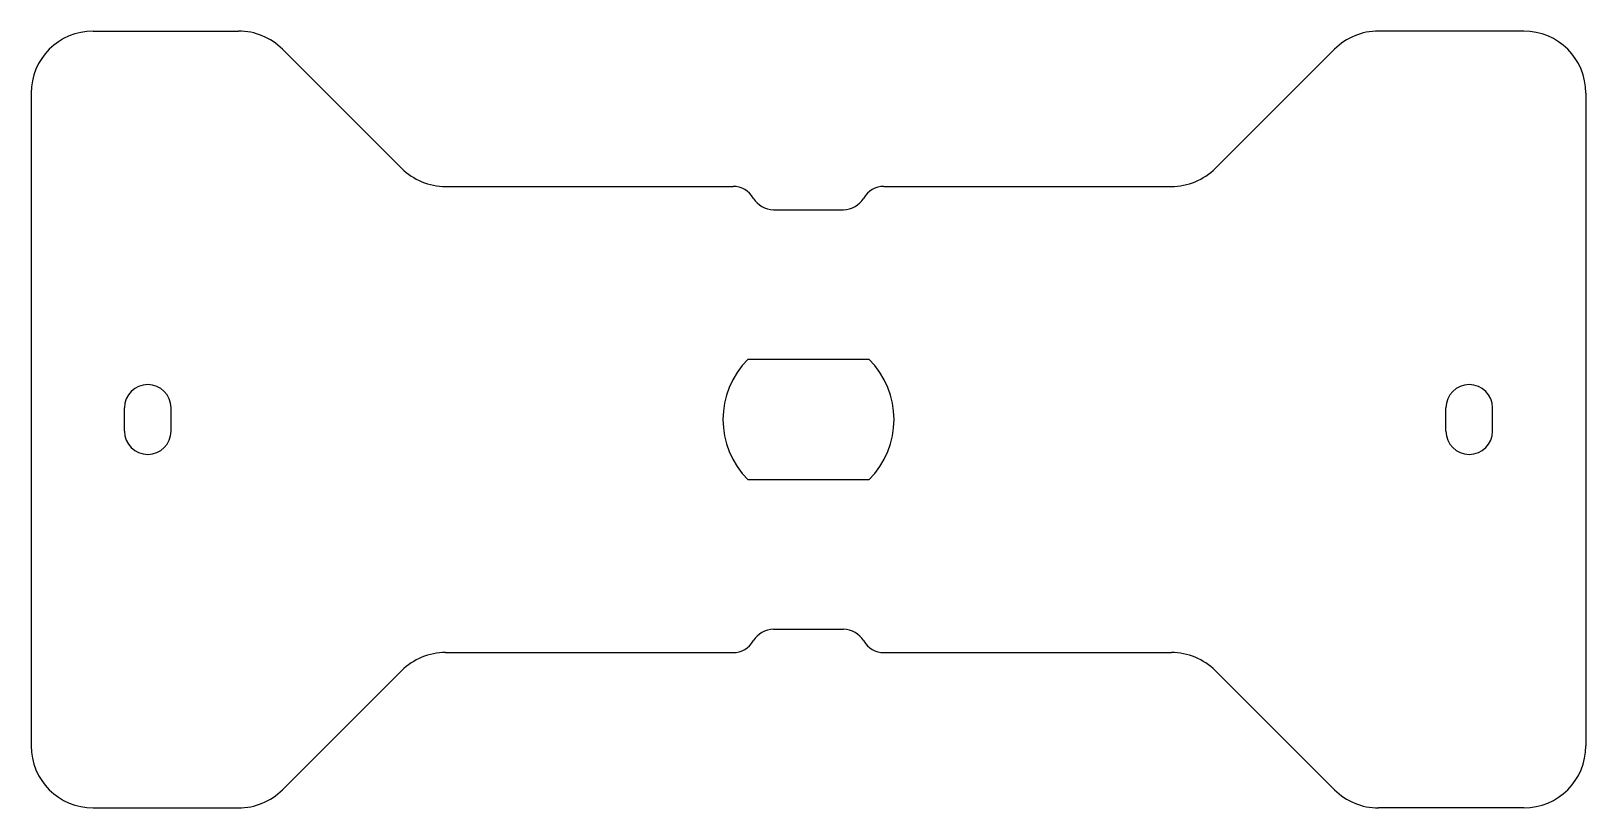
# Model space of a CAD drawing. Extents: x -50 to 50, y -25 to 25.
import ezdxf

# ---------------------------------------------------------------- set-up
doc = ezdxf.new("R2010")
doc.units = 0
doc.layers.add('VISIBLE', color=7, linetype='CONTINUOUS')

msp = doc.modelspace()

# ---------------------------------------------------------------- linework, layer by layer
at = {"layer": 'VISIBLE'}
for p, q in [((-46, 25), (-36.66, 25)), ((46, 25), (36.66, 25)), ((-26.17, 16.17), (-33.83, 23.83)), ((33.83, 23.83), (26.17, 16.17)), ((-50, 21), (-50, -21)), ((50, 21), (50, -21)), ((-23.34, 15), (-4.85, 15)), ((4.85, 15), (23.34, 15)), ((-2.25, 13.5), (2.25, 13.5)), ((-3.89, 3.89), (3.89, 3.89)), ((-44, -0.75), (-44, 0.75)), ((-41, -0.75), (-41, 0.75)), ((41, -0.75), (41, 0.75)), ((44, -0.75), (44, 0.75)), ((3.89, -3.89), (-3.89, -3.89)), ((-2.25, -13.5), (2.25, -13.5)), ((-23.34, -15), (-4.85, -15)), ((4.85, -15), (23.34, -15)), ((-33.83, -23.83), (-26.17, -16.17)), ((26.17, -16.17), (33.83, -23.83)), ((-46, -25), (-36.66, -25)), ((46, -25), (36.66, -25))]:
    msp.add_line(p, q, dxfattribs=at)
for centre, radius, start, end in [((-46, 21), 4, 90, 180), ((-36.66, 21), 4, 45, 90), ((36.66, 21), 4, 90, 135), ((46, 21), 4, 0, 90), ((-23.34, 19), 4, 225, 270), ((23.34, 19), 4, 270, 315), ((-4.85, 13.5), 1.5, 30, 90), ((-2.25, 15), 1.5, 210, 270), ((2.25, 15), 1.5, 270, 330), ((4.85, 13.5), 1.5, 90, 150), ((0, 0), 5.5, 135, 225), ((0, 0), 5.5, 315, 45), ((-42.5, 0.75), 1.5, 0, 180), ((42.5, 0.75), 1.5, 0, 180), ((-42.5, -0.75), 1.5, 180, 0), ((42.5, -0.75), 1.5, 180, 0), ((-2.25, -15), 1.5, 90, 150), ((2.25, -15), 1.5, 30, 90), ((-4.85, -13.5), 1.5, 270, 330), ((4.85, -13.5), 1.5, 210, 270), ((-23.34, -19), 4, 90, 135), ((23.34, -19), 4, 45, 90), ((-46, -21), 4, 180, 270), ((46, -21), 4, 270, 0), ((-36.66, -21), 4, 270, 315), ((36.66, -21), 4, 225, 270)]:
    msp.add_arc(centre, radius, start, end, dxfattribs=at)

doc.saveas('drawing.dxf')
